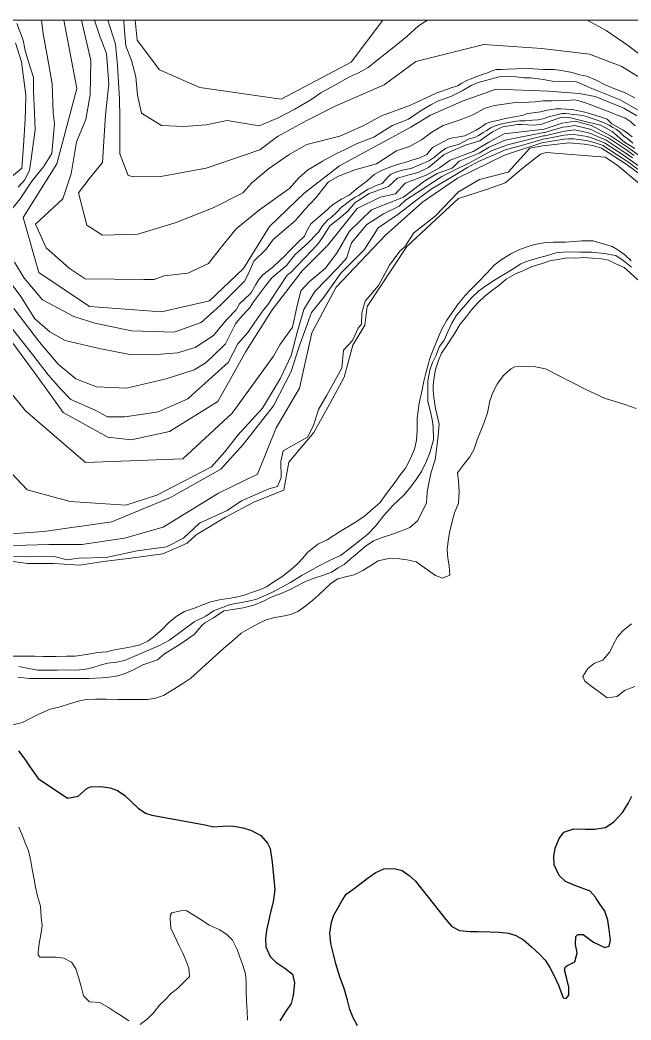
# Model space of a CAD drawing. Header units: millimetres. Extents: x 1101 to 4203, y 1053 to 1744.
# Drawn here: x 2367.6 to 2532, y 1472.2 to 1741.3 of the extents above; entities that cross this region are included whole.
import ezdxf

# ---------------------------------------------------------------- set-up
doc = ezdxf.new("R2010")
doc.units = ezdxf.units.MM
doc.layers.add('01_Fina', color=7, linetype='Continuous')

msp = doc.modelspace()

# ---------------------------------------------------------------- linework, layer by layer
at = {"layer": '01_Fina', "color": 252, "lineweight": 9, "true_color": 0x939598}
for points in [[(2210.23, 1123.47), (2949.32, 1123.47), (2948.88, 1741.26), (2209.79, 1741.26), (2210.23, 1123.4)], [(2534.17, 1697.26), (2528.18, 1702.33), (2525.03, 1704.34), (2509.16, 1705.6), (2507.64, 1705.17), (2503.06, 1701.59), (2498.17, 1697.42), (2493.15, 1695.67), (2485.58, 1693.24), (2482.03, 1689.88), (2471.71, 1680.35), (2461.01, 1664.2), (2460.38, 1659.18), (2457.15, 1653.79), (2454.86, 1645.17), (2451.14, 1638.4), (2446.63, 1630.29), (2439.96, 1622.29), (2438.61, 1614.74), (2430.66, 1611.63), (2422.94, 1607.47), (2415.04, 1602.8), (2412.59, 1600.52), (2406.07, 1597.68), (2397.45, 1596.46), (2390.06, 1595.57), (2383.72, 1594.57), (2376.71, 1595.01), (2369.6, 1595.07), (2361.46, 1596.23)]]:
    msp.add_lwpolyline(points, dxfattribs=at)
for points, elevation in [([(2364.33, 1689.06), (2367.63, 1693.17), (2370.83, 1697.9), (2373.96, 1701.78), (2376.18, 1705.34), (2376.91, 1713.45), (2376.55, 1716.25), (2376.3, 1724.12), (2374.95, 1731.68), (2373.84, 1737.52), (2373.41, 1741.26)], 10), ([(2533.56, 1715.52), (2530.03, 1717.57), (2522.38, 1720.65), (2518.04, 1721.45), (2509.82, 1722.13), (2495.74, 1722.63), (2486.8, 1719.53), (2478.03, 1715.7), (2472.74, 1712.41), (2453.57, 1702.01), (2444.08, 1694.72), (2434.7, 1685.75), (2427.76, 1674.44), (2418.63, 1665.68), (2405.67, 1662.76), (2386.32, 1664.22), (2372.63, 1673.34), (2368.43, 1688.12), (2377.56, 1702.53), (2382.86, 1722.85), (2379.43, 1741.26)], 11), ([(2534.34, 1716.75), (2529.07, 1719.8), (2521.43, 1722.8), (2517.35, 1724.66), (2510.92, 1724.79), (2508.38, 1725.26), (2505.06, 1725.7), (2503.15, 1725.7), (2501.02, 1725.93), (2498.28, 1726.05), (2496.5, 1726.01), (2490.86, 1724.47), (2489.04, 1723.6), (2486.54, 1722.21), (2483.5, 1720.71), (2480.21, 1719.52), (2478.11, 1718.45), (2475.57, 1716.95), (2472.15, 1714.6), (2467.83, 1712.9), (2465.78, 1711.64), (2462.81, 1709.7), (2458.33, 1708.03), (2455.12, 1706.41), (2452.73, 1705.32), (2449, 1703.26), (2445, 1700.89), (2442.55, 1698.71), (2440.25, 1696.06), (2432.04, 1690.23), (2425.76, 1685.06), (2421.8, 1680.2), (2418.36, 1675.74), (2412.79, 1673.11), (2406.4, 1672.4), (2403.66, 1671.49), (2400.93, 1671.49), (2385.12, 1671.59), (2380.86, 1674.53), (2374.68, 1680), (2371.74, 1686.38), (2379.14, 1693.16), (2381.37, 1699.85), (2382.79, 1708.53), (2385.33, 1714.51), (2386.44, 1721.09), (2386.64, 1730.41), (2384.13, 1741.26)], 11), ([(2532.99, 1720.33), (2530.22, 1721.72), (2527.35, 1722.87), (2525.03, 1723.78), (2522.66, 1725.04), (2520.14, 1726.15), (2518.16, 1726.55), (2516.2, 1727.16), (2513.3, 1727.69), (2511.33, 1727.94), (2508.41, 1727.94), (2504.48, 1728.22), (2501.04, 1728.14), (2498.77, 1728.04), (2497.23, 1727.99), (2495.74, 1727.94), (2494.38, 1727.49), (2493.63, 1727.16), (2491.96, 1726.56), (2489.64, 1725.72), (2489.04, 1725.47), (2488.01, 1725.1), (2486.27, 1724.16), (2485.38, 1723.53), (2483.9, 1723.08), (2479.58, 1721.56), (2472.68, 1718.37), (2464.87, 1715.45), (2459.93, 1712.78), (2453.68, 1709.98), (2444.81, 1707.76), (2439.99, 1705.09), (2434.46, 1701.26), (2429.97, 1697.42), (2427.55, 1694.73), (2419.61, 1690.77), (2409.39, 1686.67), (2399.31, 1683.61), (2389.8, 1683.35), (2385.57, 1686.08), (2383.36, 1694.73), (2386.22, 1698.57), (2389.8, 1702.93), (2390.65, 1715.71), (2391.49, 1724.1), (2390.91, 1732.29), (2389.15, 1736.62), (2387.62, 1741.26)], 12), ([(2538.23, 1723.34), (2529.54, 1728.79), (2520.79, 1732.1), (2508, 1733.61), (2492.39, 1734.68), (2474.1, 1730.08), (2465.62, 1723.86), (2452.36, 1718.09), (2444.76, 1714.24), (2436.85, 1709.96), (2432.11, 1706.3), (2417.67, 1701.38), (2405.48, 1699.14), (2398.1, 1699.03), (2396.71, 1699.46), (2394.46, 1705.23), (2394.46, 1714.96), (2394.35, 1720.09), (2393.82, 1729), (2393.28, 1734.77), (2391.25, 1741.26)], 13), ([(2477.29, 1741.26), (2474.87, 1739.65), (2471.69, 1736.8), (2468.73, 1734.39), (2465.78, 1732.09), (2463.69, 1730.45), (2461.28, 1728.48), (2458.66, 1727.06), (2456.25, 1725.96), (2452.3, 1723.77), (2448.58, 1721.69), (2446.17, 1719.94), (2441.57, 1717.31), (2437.08, 1714.91), (2431.93, 1712.83), (2423.32, 1714.24), (2417.73, 1713.03), (2411.71, 1712.6), (2405.69, 1712.92), (2400.32, 1716.21), (2399.22, 1721.02), (2398.78, 1725.95), (2397.58, 1730.33), (2396.05, 1734.27), (2395.61, 1739.42), (2395.52, 1741.26)], 14), ([(2465.19, 1741.26), (2456.75, 1729.94), (2437.87, 1719.94), (2416.02, 1723.09), (2405.1, 1727.9), (2399.17, 1735.86), (2398.62, 1741.26)], 15), ([(2536.77, 1730.08), (2531.29, 1734.27), (2525.29, 1738.45), (2520.25, 1741.26)], 14), ([(2367.14, 1696.33), (2368.93, 1698.24), (2370.19, 1700.86), (2370.6, 1703.91), (2371.68, 1711.74), (2371.5, 1716.21), (2371.26, 1722.24), (2371.26, 1725.76), (2369.83, 1730.29), (2368.99, 1733.03), (2368.45, 1735.87), (2366.78, 1740.34)], 9), ([(2365.19, 1698.98), (2368.06, 1701.41), (2368.52, 1707.41), (2368.98, 1714.52), (2369.17, 1720.52), (2369.17, 1721.01), (2367.97, 1729.97), (2366.4, 1735.14)], 8), ([(2533.08, 1712.8), (2531.95, 1713.83), (2530.35, 1714.91), (2528.28, 1715.68), (2526.41, 1716.5), (2524.71, 1717.12), (2521.5, 1718.39), (2519.8, 1718.96), (2517.67, 1719.63), (2516.68, 1719.8), (2514.61, 1719.61), (2510.75, 1719.49), (2508.36, 1719.56), (2506.25, 1719.25), (2504.53, 1719.13), (2503.21, 1719.04), (2501.5, 1719.2), (2497.76, 1718.65), (2495.29, 1718.24), (2492.8, 1717.57), (2489.4, 1715.78), (2486.31, 1714.48), (2481.48, 1712.91), (2478.45, 1711.11), (2475.61, 1709.04), (2472.36, 1707.21), (2468.95, 1706.06), (2463.55, 1702.59), (2457.69, 1700.91), (2453.32, 1699.26), (2450.64, 1697.73), (2449.15, 1695.89), (2447.19, 1693.4), (2444.16, 1690.15), (2443.82, 1689.72), (2441.6, 1687.21), (2435.69, 1682.19), (2433.86, 1679.59), (2430.56, 1676.37), (2429.37, 1673.69), (2428.07, 1671.05), (2421.53, 1664.51), (2416.33, 1659.9), (2409.07, 1657.26), (2397.6, 1657.65), (2387.7, 1659.71), (2382.11, 1661.47), (2373.67, 1665.98), (2368.74, 1671.81), (2366.09, 1676.12)], 10), ([(2532.31, 1709.83), (2531.09, 1710.79), (2529.86, 1711.65), (2526.85, 1713.32), (2525.62, 1714.59), (2524.24, 1715.03), (2522.23, 1715.7), (2519.56, 1716.48), (2516.15, 1717.16), (2513.1, 1717.38), (2511.87, 1717.38), (2510.08, 1717.12), (2509.45, 1716.98), (2507.67, 1716.57), (2507, 1716.46), (2504.95, 1716.23), (2504.06, 1716.08), (2502.68, 1715.6), (2500.62, 1715.21), (2498.63, 1714.82), (2496.46, 1714.34), (2494.34, 1713.85), (2493.03, 1713.41), (2492.02, 1712.66), (2491.5, 1712.33), (2490.31, 1711.58), (2488.55, 1710.69), (2487.25, 1710.13), (2485.23, 1709.75), (2484.08, 1709.53), (2483, 1709.31), (2478.62, 1706.98), (2477.09, 1705.08), (2475.15, 1704.19), (2472.99, 1703.52), (2471.76, 1703.07), (2469.15, 1702.4), (2466.38, 1701.39), (2464.66, 1700.64), (2462.87, 1699.67), (2461.04, 1697.96), (2458.04, 1695.78), (2456.18, 1694.14), (2454.09, 1693.06), (2451.66, 1691.57), (2449.57, 1689.58), (2445.88, 1686.45), (2444.69, 1684.33), (2444.16, 1683.1), (2442.3, 1681.27), (2441.1, 1680.19), (2439.95, 1678.96), (2438.98, 1677.88), (2437.56, 1676.54), (2435.65, 1674.8), (2432.96, 1672.71), (2431.88, 1671.44), (2431.06, 1670.1), (2429.68, 1667.79), (2427.89, 1666.08), (2426.7, 1664.88), (2425.73, 1663.28), (2423.26, 1660.67), (2422.22, 1659.44), (2419.68, 1656.42), (2414.72, 1653.2), (2410.01, 1651.71), (2403.27, 1651.17), (2397.12, 1651.29), (2388.93, 1652.85), (2379.74, 1655.06), (2375.62, 1657.39), (2371.62, 1660.9), (2367.86, 1666.87), (2363.98, 1672.08)], 9), ([(2363.38, 1661), (2371.31, 1650.82), (2375.22, 1645.79), (2378.52, 1642.05), (2381.25, 1639.2), (2387.87, 1636.34), (2391.11, 1634.5), (2395.82, 1634.52), (2400.72, 1635.22), (2404.82, 1635.81), (2408.48, 1637.43), (2412.79, 1639.34), (2415.76, 1642.03), (2417.36, 1643.49), (2419.33, 1645.27), (2423.58, 1649.13), (2426.18, 1654.18), (2427.52, 1655.68), (2428.91, 1657.22), (2430.65, 1659.72), (2433.12, 1663.27), (2434.21, 1664.54), (2435.54, 1666.58), (2436.72, 1668.39), (2439.45, 1672.59), (2440.58, 1673.4), (2442.2, 1675.11), (2443.89, 1676.9), (2446.29, 1679.44), (2448.03, 1681.27), (2449.18, 1683.04), (2451.01, 1685.86), (2453.44, 1687.89), (2455.82, 1689.87), (2457.81, 1692.16), (2458.97, 1692.91), (2461.53, 1694.56), (2462.93, 1695.06), (2464.3, 1695.56), (2466.72, 1696.43), (2469.14, 1698.69), (2472.28, 1699.58), (2474.74, 1700.28), (2477.54, 1701.6), (2481.72, 1705.04), (2484.71, 1706.4), (2487.5, 1707.58), (2491.36, 1708.75), (2492.66, 1709.7), (2494.71, 1711.2), (2497.28, 1712.46), (2497.63, 1712.52), (2501.5, 1713.19), (2502.52, 1713.13), (2505.88, 1712.93), (2507.97, 1713.2), (2510.77, 1714.2), (2513.03, 1715.01), (2514.88, 1715.15), (2516.2, 1714.82), (2517.84, 1714.42), (2519.67, 1713.98), (2523.81, 1712.97), (2525.35, 1712.13), (2526.94, 1711.25), (2530.36, 1708.27), (2531.84, 1707.38), (2533.04, 1706.66)], 7), ([(2537.28, 1702.57), (2531.29, 1706.89), (2526.49, 1710.13), (2521.38, 1712.92), (2517.01, 1714.03), (2513.52, 1713.47), (2508.66, 1711.87), (2497.86, 1710.64), (2493.78, 1708.43), (2489.5, 1705.88), (2483.38, 1703.59), (2480.49, 1701.45), (2476.86, 1699.54), (2471.26, 1697.36), (2468.68, 1694.54), (2464.55, 1693.58), (2458.3, 1690.55), (2450.42, 1680.71), (2443.5, 1673.8), (2435.45, 1663.3), (2428.39, 1652.1), (2420.86, 1638.59), (2407.8, 1630.6), (2397.5, 1628.3), (2391.2, 1629.07), (2379.22, 1635.67), (2376.76, 1639.05), (2372.15, 1645.49), (2363.7, 1657.01)], 6), ([(2532.51, 1708.1), (2531.14, 1709.27), (2530.01, 1710.13), (2528.78, 1711.25), (2528.07, 1711.78), (2527.15, 1712.38), (2526.13, 1712.96), (2524.6, 1713.7), (2522.93, 1714.33), (2521.3, 1714.86), (2519.65, 1715.4), (2518.85, 1715.6), (2517.64, 1715.73), (2516.57, 1715.87), (2515.28, 1716.02), (2514.37, 1716.07), (2513.48, 1716.07), (2511.7, 1715.67), (2510.05, 1715.31), (2508.89, 1714.86), (2508.25, 1714.66), (2507.04, 1714.44), (2505.53, 1714.31), (2504.93, 1714.26), (2503.52, 1714.15), (2502.12, 1714.13), (2501.22, 1714.06), (2497.51, 1713.45), (2495.48, 1712.83), (2494.23, 1712.23), (2493.18, 1711.56), (2492.23, 1711), (2490.98, 1710.2), (2490.02, 1709.69), (2488.48, 1709.31), (2485.57, 1707.78), (2483.19, 1707.14), (2482.05, 1706.67), (2481.16, 1706.02), (2480.71, 1705.67), (2480.07, 1705.13), (2479.11, 1704.4), (2478.28, 1703.8), (2477.77, 1703.48), (2476.65, 1702.95), (2475.76, 1702.61), (2472.99, 1701.36), (2470.56, 1700.85), (2469.04, 1700.44), (2467.39, 1699.78), (2466.64, 1699.08), (2465.92, 1698.28), (2465.01, 1697.28), (2463.4, 1696.72), (2462.35, 1696.19), (2461.26, 1695.72), (2458.66, 1694.08), (2457.77, 1693.59), (2456.32, 1692.59), (2455.1, 1691.59), (2454.14, 1690.87), (2452.86, 1689.6), (2451.3, 1688.17), (2450.55, 1687.59), (2449.68, 1686.72), (2449.03, 1685.9), (2447.89, 1684.22), (2447.24, 1683.6), (2446.75, 1683), (2445.82, 1681.99), (2444.95, 1681.15), (2444.28, 1680.48), (2441.56, 1678.13), (2439.31, 1675.2), (2435.34, 1671.86), (2433.67, 1669.79), (2430.44, 1665.42), (2429.52, 1663.98), (2426.7, 1660.87), (2425.55, 1659.55), (2422.88, 1654.15), (2419.24, 1650.52), (2417.39, 1648.9), (2414.45, 1647.17), (2406.89, 1644.69), (2396.23, 1642.24), (2388.2, 1642.61), (2382.66, 1644.74), (2377.85, 1648.71), (2372.86, 1654.62), (2365.93, 1663.69)], 8), ([(2532.83, 1704.81), (2530.85, 1706.21), (2526.04, 1709.43), (2525.67, 1709.63), (2523.44, 1710.73), (2523.42, 1710.74), (2521.68, 1711.6), (2520.99, 1711.91), (2516.9, 1712.85), (2514.64, 1712.54), (2513.64, 1712.39), (2508.76, 1710.99), (2508.57, 1710.97), (2498.15, 1708.91), (2493.8, 1707.08), (2491.12, 1705.48), (2485.78, 1703.32), (2483.85, 1701.42), (2479.83, 1699.93), (2476.55, 1697.96), (2470.77, 1693.6), (2462.2, 1690.17), (2456.24, 1684.41), (2452.96, 1678.74), (2449.79, 1674.5), (2445.44, 1670.8), (2443.17, 1668.36), (2442.09, 1664.05), (2440.9, 1658.62), (2437.5, 1653.85), (2435.77, 1650.81), (2424.65, 1635.5), (2411.43, 1623.2), (2385.23, 1622.24), (2369.07, 1636.1), (2353.42, 1655.37)], 5), ([(2362.39, 1622.49), (2369.57, 1614.88), (2381.08, 1611.76), (2396.05, 1610.78), (2404.4, 1613.43), (2419.15, 1621.03), (2422.71, 1625.13), (2426.23, 1629.59), (2432.89, 1636.87), (2437.68, 1644.89), (2440.59, 1650.97), (2442.26, 1657.57), (2443.97, 1663.39), (2446.91, 1668.26), (2453.16, 1674.55), (2455.41, 1677.16), (2456.83, 1681.33), (2460.9, 1686.24), (2465.44, 1689.14), (2469.59, 1691.15), (2471.37, 1692.78), (2475.87, 1695.72), (2481.12, 1699.13), (2484.54, 1700.9), (2488.4, 1702.73), (2491.31, 1704.32), (2494.49, 1706.07), (2498.78, 1707.66), (2508.48, 1710.08), (2508.86, 1710.12), (2513.77, 1711.31), (2514.82, 1711.46), (2516.8, 1711.67), (2520.6, 1710.89), (2521.38, 1710.62), (2522.97, 1709.92), (2522.99, 1709.92), (2525.28, 1708.91), (2525.58, 1708.74), (2530.41, 1705.53), (2532.37, 1704.18)], 4), ([(2535.86, 1700.65), (2531.91, 1703.54), (2529.97, 1704.86), (2525.14, 1708.04), (2524.88, 1708.19), (2522.55, 1709.1), (2522.52, 1709.11), (2521.07, 1709.64), (2520.2, 1709.89), (2516.7, 1710.48), (2514.99, 1710.38), (2513.89, 1710.24), (2508.96, 1709.25), (2508.4, 1709.19), (2502.51, 1707.46), (2498.21, 1706.36), (2490.97, 1703.2), (2487.98, 1701.54), (2483.66, 1699.02), (2478.54, 1695.96), (2475.16, 1693.52), (2469.29, 1688.94), (2463.93, 1685.38), (2460.18, 1679.44), (2457.16, 1676.34), (2453.96, 1673.18), (2449.17, 1666.47), (2446, 1662.59), (2442.59, 1653.18), (2440.58, 1646.74), (2435.78, 1637.49), (2427.68, 1627.04), (2421.64, 1620.41), (2408.08, 1612.76), (2392.3, 1606.26), (2374.03, 1603.62), (2358.75, 1602.54)], 3), ([(2535.38, 1700.01), (2531.45, 1702.9), (2529.53, 1704.18), (2524.68, 1707.35), (2524.49, 1707.47), (2522.1, 1708.29), (2522.08, 1708.29), (2520.76, 1708.66), (2519.81, 1708.87), (2516.6, 1709.3), (2515.17, 1709.3), (2514.02, 1709.16), (2509.06, 1708.38), (2508.31, 1708.29), (2498, 1704.94), (2485.34, 1698.75), (2475.87, 1692.29), (2465.94, 1683.37), (2452.63, 1669.42), (2446.17, 1657.13), (2442.8, 1642.2), (2436.49, 1631.51), (2431.48, 1619.04), (2421.01, 1613.94), (2406.15, 1604.82), (2395.68, 1601.82), (2384.2, 1600.18), (2375.37, 1600.18), (2362.98, 1599.82)], 2)]:
    msp.add_lwpolyline(points, dxfattribs=dict(at, elevation=elevation))
at = {"layer": '01_Fina', "color": 252, "linetype": 'Continuous', "lineweight": 9, "true_color": 0x939598}
for points, elevation in [([(2365.33, 1596.99), (2369.16, 1596.84), (2376.77, 1596.95), (2380.28, 1596.07), (2383.33, 1596.45), (2390.8, 1596.62), (2399.14, 1598.42), (2406.98, 1599.57), (2411.64, 1601.89), (2415.92, 1605.89), (2423.38, 1609.29), (2427.21, 1611.9), (2434.6, 1615.17), (2436.9, 1615.74), (2437.89, 1618.18), (2437.78, 1622.52), (2438.4, 1625.33), (2444.94, 1629.07), (2446.57, 1632.18), (2447.95, 1636.49), (2450.17, 1640.37), (2454.19, 1647.64), (2454.69, 1652.4), (2457.06, 1655.05), (2458.57, 1658.33), (2459.46, 1659.44), (2459.57, 1662.5), (2460.48, 1665.58), (2464.09, 1669.83), (2466.98, 1675.35), (2469.82, 1679.05), (2471.14, 1680.26), (2473.6, 1683.96), (2479.33, 1688.51), (2485.6, 1695.02), (2491.27, 1698.33), (2498.92, 1700.36), (2504.76, 1706.82), (2508.22, 1707.4), (2515.34, 1708.22), (2519.42, 1707.86), (2521.63, 1707.47), (2521.66, 1707.47), (2524.09, 1706.75), (2531, 1702.27), (2542.24, 1693.95)], 1), ([(2367.29, 1567.32), (2369.98, 1566.79), (2372.37, 1566.38), (2375.14, 1566.34), (2377.7, 1566.33), (2380.24, 1566.4), (2382.44, 1566.39), (2384.81, 1566.55), (2386.97, 1566.97), (2389.16, 1567.7), (2391.13, 1568.2), (2393.62, 1568.5), (2395.76, 1568.95), (2405.14, 1572.99), (2407.84, 1574.38), (2414.5, 1579.37), (2417.59, 1580.91), (2419.71, 1582.33), (2424.18, 1583.99), (2426.2, 1584.4), (2429.08, 1584.94), (2431.34, 1585.47), (2435.58, 1587.3), (2438.04, 1588.71), (2440.36, 1589.97), (2443.55, 1591.95), (2445.72, 1593.07), (2447.89, 1594.34), (2450.35, 1595.6), (2452.23, 1596.44), (2453.87, 1597.17), (2456.43, 1599.17), (2458.92, 1601.11), (2461.27, 1603.02), (2463.26, 1605.1), (2465.5, 1607.99), (2467.95, 1610.66), (2470.95, 1613.51), (2472.66, 1615.55), (2474.2, 1617.66), (2475.65, 1619.8), (2476.91, 1622.41), (2477.89, 1624.79), (2478.84, 1628.33), (2478.78, 1631.79), (2478.46, 1633.81), (2478.03, 1635.87), (2477.38, 1638.65), (2477.33, 1640.05), (2477.38, 1644.22), (2477.85, 1647.09), (2478.6, 1649.1), (2479.48, 1650.95), (2480.52, 1653.39), (2481.69, 1655.1), (2482.73, 1657.39), (2483.76, 1659.67), (2485.02, 1661.87), (2487.04, 1664.14), (2489.04, 1666.43), (2491, 1668.33), (2492.92, 1669.72), (2495.26, 1671.3), (2497.79, 1672.83), (2500.01, 1674.16), (2502.32, 1675.62), (2504.37, 1676.47), (2507.11, 1677.29), (2509.2, 1677.83), (2511.84, 1678.58), (2514.73, 1678.85), (2518.23, 1678.8), (2521.5, 1678.76), (2524.77, 1678.48), (2527.91, 1677.9), (2529.88, 1676.52), (2532.16, 1674.76)], 1), ([(2367.02, 1564.44), (2370.13, 1564.11), (2373.24, 1564.11), (2375.42, 1564.12), (2377.46, 1564.1), (2380.43, 1564.11), (2386.16, 1564.11), (2389.6, 1564.27), (2391.56, 1564.44), (2393.91, 1564.85), (2395.93, 1565.49), (2398.1, 1566.43), (2400.67, 1567.77), (2402.28, 1568.31), (2404.59, 1569.14), (2406.48, 1570.7), (2408.51, 1571.97), (2411.26, 1573.66), (2414.45, 1575.92), (2416.49, 1578.34), (2417.36, 1579.05), (2419.68, 1580.46), (2422.48, 1582.27), (2424.84, 1582.67), (2427.66, 1583.13), (2430.54, 1583.83), (2433.13, 1584.88), (2435.18, 1585.95), (2437.88, 1586.98), (2440.48, 1588.1), (2441.8, 1588.87), (2444.24, 1590.09), (2446.5, 1591.04), (2449.3, 1591.87), (2451.46, 1592.71), (2453.2, 1593.84), (2454.8, 1594.82), (2456.39, 1596.1), (2457.85, 1597.37), (2460.46, 1599.64), (2462.74, 1601.18), (2465.04, 1602), (2467.52, 1602.89), (2469.76, 1603.69), (2472.49, 1604.75), (2474.58, 1606.48), (2475.94, 1609.09), (2476.98, 1611.39), (2477.16, 1614.24), (2477.62, 1616.67), (2478.27, 1619.6), (2479.27, 1622.91), (2480.06, 1628.51), (2480.4, 1632.53), (2479.44, 1636.72), (2478.91, 1639.74), (2478.79, 1641.47), (2478.8, 1642.77), (2478.97, 1644.63), (2479.43, 1647.21), (2480.18, 1649.65), (2481.05, 1651.61), (2482.57, 1653.91), (2484.39, 1656.78), (2486.08, 1659.41), (2487.72, 1661.52), (2489.11, 1663.28), (2490.87, 1665.3), (2492.69, 1667), (2494.82, 1668.68), (2496.45, 1669.87), (2498.43, 1671.5), (2500.89, 1672.97), (2502.91, 1673.81), (2505.37, 1674.93), (2508.11, 1675.76), (2510.42, 1676.59), (2512.44, 1676.85), (2514.74, 1677.26), (2517.19, 1677.23), (2519.2, 1677.34), (2521.64, 1677.17), (2524.08, 1676.99), (2525.95, 1676.68), (2527.95, 1675.65), (2530.12, 1674.65), (2531.74, 1673.21), (2533.82, 1671.33)], 2), ([(2365.67, 1551.61), (2368.31, 1552.27), (2370.52, 1553.4), (2372.81, 1554.58), (2375.74, 1555.85), (2378.4, 1556.52), (2380.66, 1557.23), (2383.23, 1557.97), (2385.42, 1558.42), (2387.9, 1558.58), (2390.87, 1558.54), (2393.97, 1558.5), (2396.64, 1558.47), (2399.01, 1558.43), (2401.9, 1558.47), (2404.09, 1558.8), (2406.23, 1559.57), (2409.02, 1561.22), (2411.72, 1562.96), (2413.54, 1564.24), (2422.4, 1572.16), (2424.61, 1574.03), (2427.14, 1576.27), (2429.65, 1577.75), (2431.56, 1578.84), (2433.82, 1579.85), (2436.2, 1580.49), (2438.36, 1580.88), (2440.48, 1581.35), (2442.4, 1582.16), (2444.51, 1583.69), (2446.38, 1585.21), (2448.05, 1586.63), (2449.49, 1588.06), (2451.31, 1589.72), (2453.1, 1590.93), (2455.2, 1591.42), (2457.48, 1592.03), (2459.86, 1593.19), (2461.99, 1594.49), (2463.97, 1595.74), (2466.75, 1596.37), (2469.68, 1596.31), (2471.74, 1596.04), (2474.17, 1595.49), (2479.36, 1591.82), (2481.3, 1591.11), (2483.27, 1591.87), (2483.09, 1594.41), (2482.69, 1596.45), (2482.53, 1598.77), (2482.77, 1601.09), (2483.2, 1603.38), (2483.78, 1606), (2484.5, 1608.67), (2485.63, 1611.31), (2485.81, 1614.41), (2485.56, 1617.21), (2485.35, 1619.48), (2487.21, 1621.99), (2488.65, 1623.71), (2489.7, 1625.63), (2490.73, 1628.58), (2491.8, 1631.17), (2492.59, 1633.27), (2493.4, 1635.61), (2494.03, 1638.77), (2494.84, 1641.06), (2495.96, 1643.25), (2497.63, 1645.5), (2499.69, 1647.44), (2500.78, 1647.92), (2503.68, 1648.01), (2506.28, 1647.97), (2508.97, 1647.44), (2519.89, 1641.88), (2525.07, 1639.42), (2527.17, 1638.77), (2530.36, 1637.79), (2533.4, 1636.73)], 3), ([(2532.14, 1578.78), (2529.77, 1576.94), (2528.37, 1575.32), (2527.16, 1573.18), (2526.33, 1571.32), (2524.45, 1569), (2522.15, 1568.23), (2520.35, 1566.81), (2519, 1564.62), (2519.57, 1563.38), (2521.52, 1561.84), (2523.4, 1560.56), (2525.56, 1558.95), (2528.24, 1559.29), (2530.22, 1560.92), (2533.03, 1561.95)], 3), ([(2367.33, 1524.09), (2368.2, 1522.02), (2368.96, 1519.9), (2369.88, 1517.73), (2370.48, 1514.93), (2370.86, 1512.84), (2371.46, 1510.04), (2371.79, 1508), (2372.3, 1505.53), (2373.1, 1502.84), (2373.32, 1499.93), (2373.55, 1497.55), (2373.19, 1495.26), (2372.78, 1492.78), (2372.46, 1490.39), (2372.5, 1489.8), (2372.64, 1489.46), (2372.85, 1489.25), (2373.06, 1489.17), (2375.12, 1489.17), (2377.38, 1489.14), (2379.43, 1488.86), (2381.46, 1487.79), (2382.66, 1486.02), (2383.39, 1483.74), (2384.07, 1481.26), (2384.59, 1479.08), (2384.8, 1478.63), (2386.34, 1477.16), (2389.08, 1476.91), (2391.44, 1475.58), (2393.34, 1474.32), (2395.17, 1473.19), (2396.86, 1472.05)], 5), ([(2399.91, 1470.99), (2401.94, 1472.58), (2403.57, 1474.29), (2405.11, 1476.26), (2406.83, 1477.84), (2408.09, 1479.3), (2409.98, 1480.69), (2413.19, 1483.9), (2413.01, 1486.2), (2412.23, 1488.32), (2411.43, 1490.17), (2410.46, 1492.2), (2409.14, 1494.89), (2408.17, 1496.92), (2408.02, 1499.5), (2408.12, 1500.52), (2408.42, 1501.06), (2410.79, 1501.62), (2412.29, 1501.65), (2416.28, 1499.23), (2418.51, 1497.76), (2421.41, 1496.51), (2423.36, 1495.11), (2424.81, 1493.72), (2426.03, 1491.17), (2426.76, 1489.15), (2427.52, 1487.01), (2428.24, 1484.65), (2428.5, 1482.47), (2428.49, 1479.91), (2428.53, 1477.38), (2428.71, 1474.53), (2428.8, 1472.16)], 5)]:
    msp.add_lwpolyline(points, dxfattribs=dict(at, elevation=elevation))
msp.add_lwpolyline([(2365, 1570.12), (2368.61, 1570.12), (2371.64, 1570.08), (2373.91, 1570.05), (2377.34, 1570.01), (2380.14, 1570.07), (2382.44, 1570.13), (2385.5, 1570.52), (2388.54, 1571.08), (2390.86, 1571.31), (2393.03, 1571.82), (2396.21, 1572.37), (2399.65, 1573.04), (2402.03, 1574.12), (2404, 1575.66), (2405.94, 1577.34), (2407.57, 1579.05), (2409.58, 1580.8), (2411.85, 1582.15), (2414.32, 1582.92), (2416.82, 1583.91), (2418.94, 1584.71), (2421.6, 1585.34), (2423.74, 1585.67), (2425.75, 1586), (2427.94, 1586.49), (2429.89, 1587.2), (2432.01, 1587.98), (2433.92, 1588.81), (2435.87, 1590.11), (2438.02, 1591.48), (2440.61, 1593.43), (2442.28, 1594.93), (2443.7, 1596.47), (2444.98, 1598.02), (2447.7, 1600.26), (2450.23, 1601.41), (2452.02, 1602.57), (2453.81, 1603.73), (2456.7, 1605.47), (2458.56, 1606.59), (2460.28, 1607.75), (2461.94, 1609.19), (2464.4, 1611.39), (2465.73, 1613.25), (2467.01, 1614.96), (2468.28, 1616.55), (2469.71, 1618.64), (2471.37, 1620.66), (2472.71, 1623.29), (2473.73, 1625.81), (2474.33, 1628.22), (2474.46, 1630.92), (2474.46, 1634.17), (2475.01, 1638.21), (2475.77, 1641.8), (2476.23, 1644.09), (2476.83, 1646.24), (2477.44, 1648.53), (2477.84, 1650.3), (2478.91, 1652.94), (2480.36, 1656.45), (2481.16, 1658.29), (2482.49, 1660.5), (2483.92, 1662.59), (2485.63, 1665.03), (2487.39, 1667.14), (2488.88, 1668.76), (2490.79, 1670.6), (2493.17, 1673.13), (2495.14, 1675.28), (2497.06, 1676.77), (2499.7, 1678.38), (2501.78, 1679.39), (2503.83, 1680.15), (2506.04, 1680.88), (2509.05, 1681.36), (2511.07, 1681.47), (2514.38, 1681.48), (2516.68, 1681.69), (2518.75, 1681.87), (2521.8, 1681.88), (2526.91, 1680.3), (2528.48, 1679.41), (2530.33, 1678.09), (2532.04, 1676.49)], dxfattribs=at)
at = {"layer": '01_Fina', "color": 252, "true_color": 0x939598}
for points in [[(2367.19, 1544.63, 9), (2368.89, 1542.38, 9), (2370.17, 1540.54, 9), (2372.03, 1537.79, 9), (2372.45, 1537.24, 9), (2380.42, 1531.87, 9), (2383.28, 1532.46, 9), (2385.63, 1534.49, 9), (2386.56, 1535, 9), (2389.36, 1535.04, 9), (2391.86, 1534.72, 9), (2393.87, 1534.01, 9), (2395.84, 1532.61, 9), (2399.4, 1529.25, 9), (2401.33, 1527.84, 9), (2403.12, 1527.32, 9), (2417.41, 1524.73, 9), (2419.63, 1524.23, 9), (2422.1, 1524.36, 9), (2424.63, 1524.45, 9), (2427.64, 1523.9, 9), (2429.9, 1523.19, 9), (2432.39, 1521.86, 9), (2434.24, 1519.85, 9), (2434.94, 1518.4, 9), (2435.45, 1514.71, 9), (2436.21, 1507.36, 9), (2435.74, 1504.01, 9), (2434.97, 1501.24, 9), (2434.44, 1498.69, 9), (2433.91, 1496.38, 9), (2433.65, 1494.2, 9), (2433.72, 1491.95, 9), (2434.94, 1489.33, 9), (2436.43, 1487.75, 9), (2438.83, 1486.2, 9), (2440.89, 1484.59, 9), (2441.46, 1482.21, 9), (2441.1, 1478.78, 9), (2440.53, 1476.68, 9), (2439.03, 1474.42, 9), (2437.51, 1472.05, 9)], [(2458.39, 1470.69, 9), (2457.28, 1472.79, 9), (2456.33, 1475.03, 9), (2455.68, 1477.55, 9), (2454.87, 1480.74, 9), (2453.7, 1483.83, 9), (2452.58, 1487.35, 9), (2451.93, 1489.96, 9), (2451.23, 1492.79, 9), (2450.94, 1495.57, 9), (2451.38, 1498.55, 9), (2452.06, 1500.46, 9), (2453.11, 1502.29, 9), (2454.29, 1504.41, 9), (2455.4, 1506.1, 9), (2457.17, 1507.31, 9), (2459.06, 1508.82, 9), (2461, 1510.34, 9), (2463.18, 1511.83, 9), (2465.51, 1512.89, 9), (2468.24, 1512.95, 9), (2470.43, 1512.42, 9), (2472.29, 1511.09, 9), (2474.04, 1509.55, 9), (2482.16, 1499.31, 9), (2483.76, 1497.37, 9), (2485.86, 1496.35, 9), (2488.7, 1496.05, 9), (2490.83, 1496.03, 9), (2494.05, 1495.99, 9), (2496.49, 1495.86, 9), (2499, 1495.56, 9), (2501, 1494.97, 9), (2503.12, 1493.79, 9), (2505.23, 1491.93, 9), (2507.38, 1489.94, 9), (2508.95, 1488.33, 9), (2510.2, 1486.4, 9), (2511.47, 1483.8, 9), (2512.46, 1481.58, 9), (2513.74, 1478.23, 9), (2514.55, 1478.05, 9), (2515.25, 1478.9, 9), (2515.25, 1481.1, 9), (2514.78, 1483.35, 9), (2514.13, 1485.76, 9), (2514.4, 1486.51, 9), (2514.71, 1486.81, 9), (2516.88, 1487.92, 9), (2517.55, 1490.31, 9), (2517.08, 1492.52, 9), (2517.13, 1494.72, 9), (2517.72, 1495.26, 9), (2519.09, 1495.26, 9), (2521.9, 1493.21, 9), (2524.94, 1491.74, 9), (2526.12, 1492.13, 9), (2526.51, 1493.69, 9), (2526.12, 1496.62, 9), (2525.76, 1499.09, 9), (2524.92, 1501.51, 9), (2523.52, 1503.61, 9), (2522.59, 1504.88, 9), (2522.48, 1505.24, 9), (2521, 1506.87, 9), (2516.93, 1508.41, 9), (2514.34, 1509.51, 9), (2512.63, 1511.1, 9), (2511.34, 1513.96, 9), (2511.2, 1516.21, 9), (2511.56, 1518.43, 9), (2512.68, 1521.02, 9), (2513.94, 1522.81, 9), (2516.65, 1523.62, 9), (2519.73, 1523.56, 9), (2522.21, 1523.53, 9), (2525.13, 1523.99, 9), (2527.4, 1525.52, 9), (2529.69, 1528.05, 9), (2531.21, 1530.52, 9), (2532.2, 1532.45, 9)]]:
    msp.add_polyline3d(points, dxfattribs=at)

doc.saveas('drawing.dxf')
